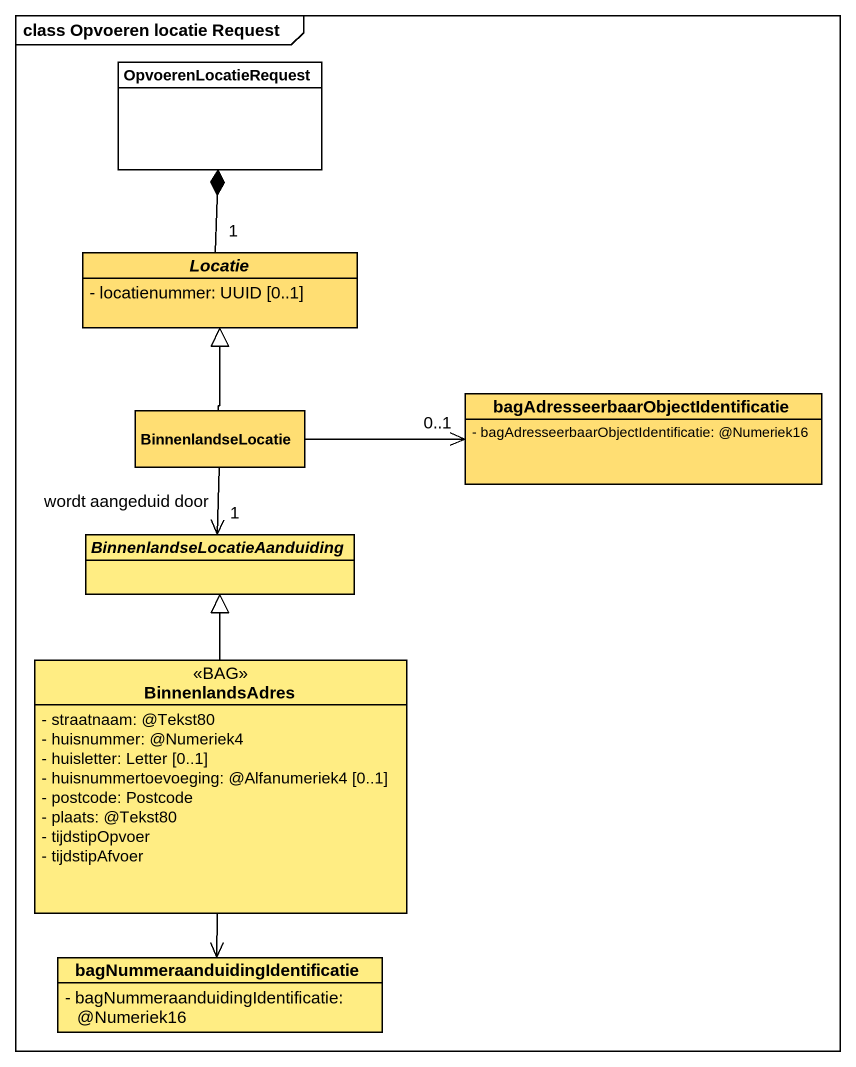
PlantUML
@startuml
mainframe class Opvoeren locatie Request
hide circle
hide empty members
skinparam classAttributeIconSize 0
class OpvoerenLocatieRequest
abstract class Locatie #FFDE73 {
  - locatienummer: UUID [0..1]
}
class BinnenlandseLocatie #FFDE73
class "bagAdresseerbaarObjectIdentificatie" as bagAdresseerbaarObjectIdenti #FFDE73 {
  - bagAdresseerbaarObjectIdentificatie: @Numeriek16
}
abstract class "BinnenlandseLocatieAanduiding" as BinnenlandseLocatieAanduidin #FFED83
class BinnenlandsAdres <<BAG>> #FFED83 {
  - straatnaam: @Tekst80
  - huisnummer: @Numeriek4
  - huisletter: Letter [0..1]
  - huisnummertoevoeging: @Alfanumeriek4 [0..1]
  - postcode: Postcode
  - plaats: @Tekst80
  - tijdstipOpvoer
  - tijdstipAfvoer
}
class "bagNummeraanduidingIdentificatie" as bagNummeraanduidingIdentific #FFED83 {
  - bagNummeraanduidingIdentificatie: @Numeriek16
}
Locatie "1" -up-* OpvoerenLocatieRequest
BinnenlandseLocatie -up-|> Locatie
BinnenlandseLocatie -right-> "0..1" bagAdresseerbaarObjectIdenti
BinnenlandseLocatie --> "1" BinnenlandseLocatieAanduidin : wordt aangeduid door
BinnenlandsAdres -up-|> BinnenlandseLocatieAanduidin
BinnenlandsAdres --> bagNummeraanduidingIdentific
@enduml
